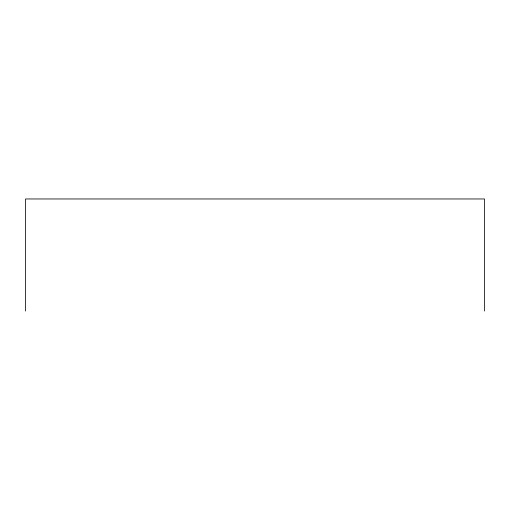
<?xml version="1.0" encoding="UTF-8"?>
<svg xmlns="http://www.w3.org/2000/svg" width="510" height="510" viewBox="0 0 510 510"><rect width="100%" height="100%" fill="white"/><g stroke="black" fill="none" stroke-linecap="round" stroke-linejoin="round"><path stroke-width="0.76" d="M484.5 311.036L484.5 198.964L25.5 198.964L25.5 311.036"/></g></svg>
